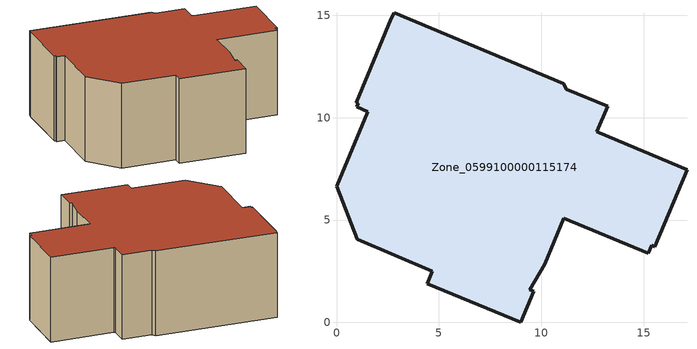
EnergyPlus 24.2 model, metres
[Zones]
Zone_0599100000115174
 floor ground (C_G): 17.12,7.46 15.54,3.71 15.4,3.76 15.23,3.37 11.1,5.08 10.18,2.85 9.44,1.59 9.63,1.51 9,0 4.44,1.9 4.69,2.5 1.02,4.06 0,6.65 1.52,10.3 0.99,10.53 1.05,10.7 0.97,10.74 2.67,14.86 2.81,15.13 11.11,11.65 11.21,11.38 13.24,10.55 12.72,9.31 12.83,9.26 z0
 wall outside (C_F): 15.54,3.71 17.12,7.46 12.83,9.26 12.72,9.31 13.24,10.55 11.21,11.38 11.11,11.65 2.81,15.13 2.67,14.86 0.97,10.74 1.05,10.7 0.99,10.53 1.52,10.3 0,6.65 1.02,4.06 4.69,2.5 4.44,1.9 9,0 9.63,1.51 9.44,1.59 10.18,2.85 11.1,5.08 15.23,3.37 15.4,3.76 15.54,3.71 z0:6.35
 roof outside (C_R): 13.24,10.55 11.21,11.38 11.11,11.65 2.81,15.13 2.67,14.86 0.97,10.74 1.05,10.7 0.99,10.53 1.52,10.3 0,6.65 1.02,4.06 4.69,2.5 4.44,1.9 9,0 9.63,1.51 9.44,1.59 10.18,2.85 11.1,5.08 15.23,3.37 15.4,3.76 15.54,3.71 17.12,7.46 12.83,9.26 12.72,9.31 z6.35
[BUILDING]
Pand.0599100000115174: North Axis=0; Terrain=City; Loads Convergence Tolerance Value=0.04; Temperature Convergence Tolerance Value=0.4; Solar Distribution=FullExterior; Maximum Number of Warmup Days=25; Minimum Number of Warmup Days=1
[Site:Location]
Rotterdam.The.Hague.AP_ZH_NLD Design_Conditions: Latitude=51.96; Longitude=4.45; Time Zone=1; Elevation=-4.5
[SITE:GROUNDTEMPERATURE:BUILDINGSURFACE]
18, 18, 18, 18, 18, 18, 18, 18, 18, 18, 18, 18
[MATERIAL] Thermal Absorptance=0.9; Solar Absorptance=0.7; Visible Absorptance=0.7
Name | Roughness | Thickness | Conductivity | Density | Specific Heat
G.D.1975-1991 | MediumSmooth | 0.15 | 0.288461 | 540 | 1210
F.D.1975-1991 | Rough | 0.3 | 0.230769 | 1920 | 840
R.D.1975-1991 | MediumRough | 0.2 | 0.153846 | 1500 | 1000
[CONSTRUCTION]
C_G: G.D.1975-1991
C_F: F.D.1975-1991
C_R: R.D.1975-1991
[ZONE]
Zone_0599100000115174: Type=1; Multiplier=1; Ceiling Height=Autocalculate; Volume=Autocalculate; Floor Area=autocalculate; Part of Total Floor Area=Yes
[ZONEINFILTRATION:DESIGNFLOWRATE]
Infil_Zone_0599100000115174: Zone or ZoneList or Space or SpaceList=Zone_0599100000115174; Schedule=AlwaysOn; Design Flow Rate Calculation Method=Flow/Area; Flow Rate per Floor Area=0.0042; Constant Term Coefficient=1; Temperature Term Coefficient=0; Velocity Term Coefficient=0; Velocity Squared Term Coefficient=0
[HVACTEMPLATE:ZONE:IDEALLOADSAIRSYSTEM]
Zone_0599100000115174: Maximum Heating Supply Air Temperature=50; Minimum Cooling Supply Air Temperature=13; Maximum Heating Supply Air Humidity Ratio=0.0156; Minimum Cooling Supply Air Humidity Ratio=0.0077; Heating Limit=NoLimit; Cooling Limit=NoLimit; Dehumidification Control Type=ConstantSensibleHeatRatio; Cooling Sensible Heat Ratio=0.7; Dehumidification Setpoint=60; Humidification Control Type=None; Humidification Setpoint=30; Outdoor Air Method=None; Outdoor Air Flow Rate per Person=0.00944; Outdoor Air Flow Rate per Zone Floor Area=0; Outdoor Air Flow Rate per Zone=0; Demand Controlled Ventilation Type=None; Outdoor Air Economizer Type=NoEconomizer; Heat Recovery Type=None; Sensible Heat Recovery Effectiveness=0.7; Latent Heat Recovery Effectiveness=0.65
[ZONECONTROL:THERMOSTAT]
ThermostatControl_Zone_0599100000115174: Zone or ZoneList=Zone_0599100000115174; Control Type Schedule=DualSetpointControlType; Control 1=Thermostat_Zone_0599100000115174; Temperature Difference Between Cutout And Setpoint=0
[THERMOSTATSETPOINT:DUALSETPOINT]
Thermostat_Zone_0599100000115174: Heating Setpoint Temperature Schedule=HeatingSetpoint_Zone_0599100000115174; Cooling Setpoint Temperature Schedule=CoolingSetpoint_Zone_0599100000115174
[SCHEDULE:COMPACT]
HeatingSetpoint_Zone_0599100000115174: Through: 12/31, For: AllDays, Until: 24:00, 21
CoolingSetpoint_Zone_0599100000115174: Through: 12/31, For: AllDays, Until: 24:00, 24
DualSetpointControlType: Through: 12/31, For: AllDays, Until: 24:00, 4
AlwaysOn: Through: 12/31, For: AllDays, Until: 24:00, 1
